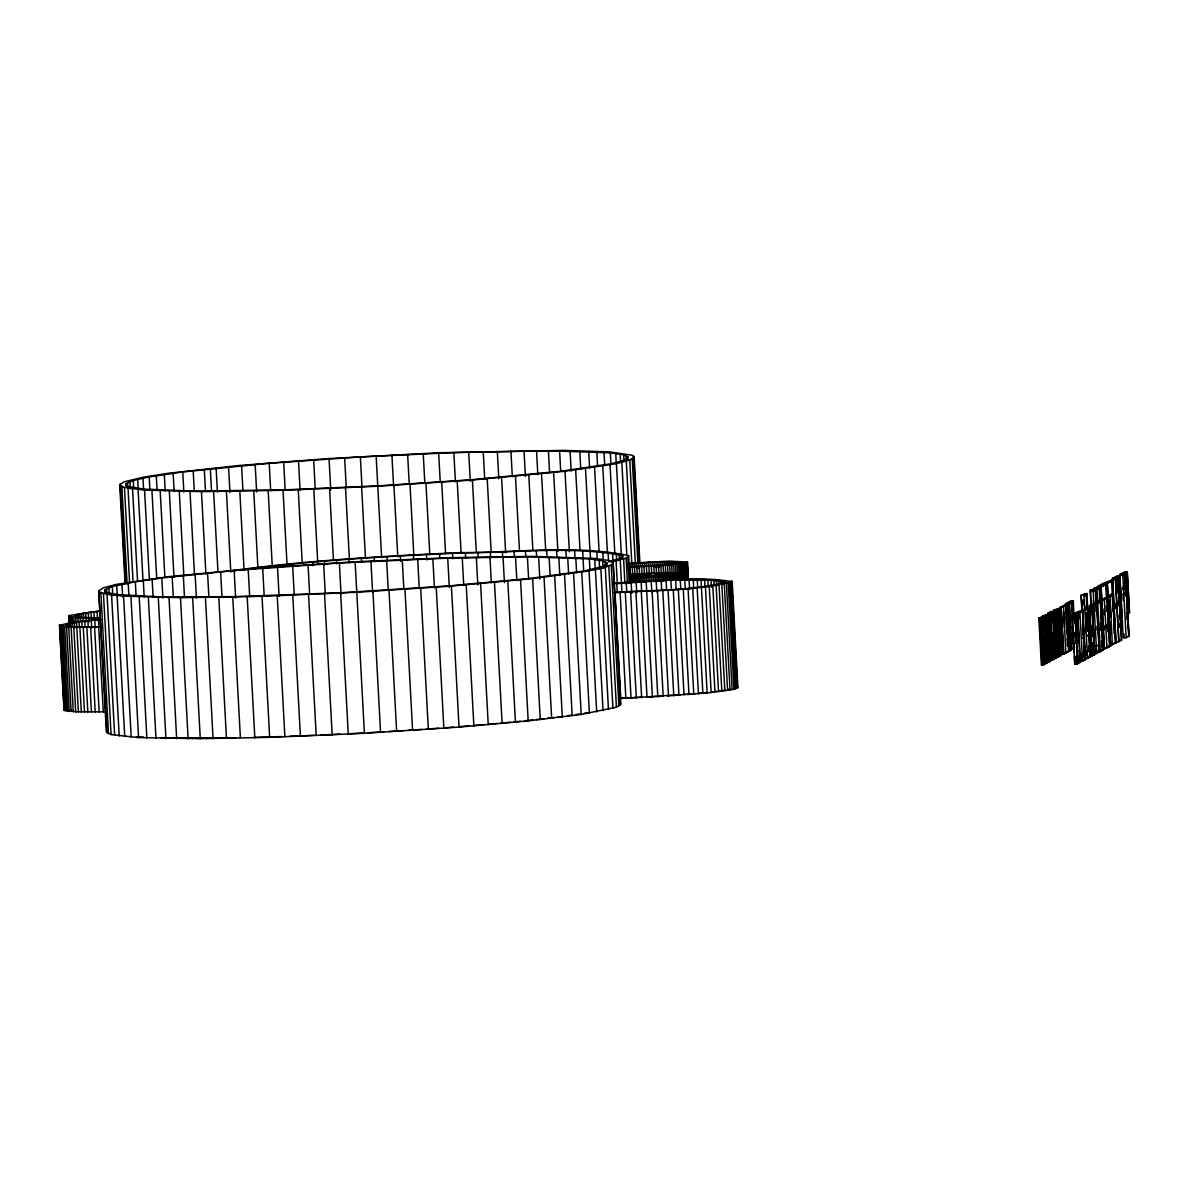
<?xml version="1.0" encoding="UTF-8"?>
<svg xmlns="http://www.w3.org/2000/svg" width="1189" height="1189" viewBox="0 0 1189 1189"><rect width="100%" height="100%" fill="white"/><g stroke="black" fill="none" stroke-linecap="round" stroke-linejoin="round"><path stroke-width="1.5" d="M1040.969 643.754L1040.969 642.773M1069.788 627.718L1069.981 627.42M1082.674 638.374L1082.852 638.181M1092.349 633.455L1092.096 632.622M1052.31 637.973L1052.354 637.036L1052.384 638.003M1052.369 637.289L1051.997 638.255M1070.813 627.093L1070.888 628.104L1070.695 627.108M1070.799 627.108L1070.65 627.792M1071.319 627.881L1071.289 626.915M1071.348 627.718L1070.873 627.851M1078.943 641.257L1078.676 640.737M1083.595 638.225L1083.64 637.661M1088.574 635.283L1088.663 635.045M1093.167 632.86L1092.84 632.563M1119.919 618.845L1119.904 618.443M1127.603 614.891L1127.217 614.654M1058.849 634.525L1058.775 633.886M1077.829 641.153L1077.843 640.336M1078.676 640.603L1078.884 641.302M1082.674 638.166L1082.584 637.794M1083.655 638.656L1083.788 637.661M1087.638 635.075L1087.534 636.13M1092.899 633.618L1092.884 632.622M1058.061 633.975L1058.106 634.465M1052.354 637.824L1052.206 637.036M1083.803 638.656L1083.684 637.794M1097.625 630.69L1097.893 631.077M1127.499 615.099L1127.44 614.282M125.083 583.799L119.717 484.904L124.117 481.798L143.854 477.086L168.362 473.267L238.424 465.553L327.926 458.597L440.108 452.727L563.883 450.378L609.333 451.865L632.028 455.238L634.168 457.037L639.92 563.259M126.049 483.611L126.153 485.484L127.684 486.346L143.557 489.11L194.283 491.102L285.167 489.838L377.745 485.87L470.22 479.821L560.703 471.245L610.923 463.799L623.972 460.396L628.282 457.364L623.675 454.807L610.329 452.831L548.397 450.78L453.841 452.593L360.356 456.948L269.204 463.279L182.764 471.959L149.19 476.938L133.302 480.445L126.049 483.611L126.257 487.282M98.732 590.948L103.131 587.842L116.492 584.349L167.887 576.724L260.495 567.956L355.125 561.758L449.873 557.7L531.424 556.363L594.812 558.444L608.456 560.465L613.167 563.081L620.807 704.096L616.407 707.202L581.213 714.44L528.184 720.906L459.043 727.088L364.414 733.286L269.665 737.343L200.272 738.666L138.578 737.581L111.082 734.579L106.371 731.963L98.732 590.948L106.921 732.885M105.063 589.67L105.167 591.542L106.698 592.39L117.161 594.559L162.804 596.997L235.571 596.64L340.975 592.746L449.219 585.865L528.585 578.567L583.71 571.047L602.986 566.44L607.282 563.408L602.689 560.851L589.343 558.875L527.411 556.824L447.718 558.146L339.37 562.992L234.159 570.512L161.778 578.003L135.323 581.763L112.316 586.489L105.063 589.67L105.256 593.326M634.168 457.037L629.754 460.143L616.407 463.636L565.013 471.26L472.405 480.029L377.76 486.227L283.027 490.284L201.461 491.622L144.553 490.076L124.429 487.505L119.717 484.904M620.346 705.092L613.167 563.081M719.895 580.871L718.78 579.935M614.52 583.249C653.519 581.733 693.886 575.877 732.35 581.614C694.718 591.498 653.965 590.026 615.04 592.731L620.762 698.493L707.143 692.994L732.156 689.59L737.448 688.059L737.373 686.781M1101.296 630.408C1108.52 630.869 1098.621 626.009 1103.437 629.263M1103.793 627.331L1105.071 628.357L1110.125 625.652L1107.583 627.004L1109.887 625.013L1108.787 624.522L1109.946 625.756M106.148 711.825L75.71 711.825L64.028 710.011L59.45 625.399L71.593 622.308L99.49 619.261M69.111 627.272L69.304 615.545L100.545 610.76M64.028 710.011L64.295 702.045M1101.103 630.512L1100.018 629.219L1101.386 630.259M1105.948 626.172L1107.732 626.172L1105.948 626.172L1107.301 627.153M1106.127 625.949L1107.301 626.41L1104.774 628.03L1103.972 627.108M1108.787 624.522L1109.813 625.057M613.598 561.505L626.127 558.117L628.654 555.59C574.332 544.413 516.234 552.87 460.827 552.588C383.453 556.184 305.959 560.346 229.195 571.047M99.296 591.869L107.025 594.307L123.567 596.12L180.475 597.666L262.026 596.328L356.774 592.271L451.404 586.073L532.627 578.597L589.045 570.898L605.29 567.316L612.721 564.062M1081.841 609.734L1081.054 595.228L1086.85 593.549L1090.298 656.997L1087.222 657.22M1091.502 614.401L1090.209 590.309L1096.005 588.629L1099.439 652.077L1097.179 652.256M1115.951 643.219L1112.428 578.374L1117.021 575.892L1119.949 575.758L1107.182 582.61L1105.071 582.714L1112.651 579.682L1116.085 643.145L1113.825 643.308L1116.085 643.145M1127.321 571.805L1122.728 574.272L1126.161 637.735L1123.233 637.869L1119.8 574.406L1124.408 571.939L1127.321 571.805L1129.55 612.929L1127.826 613.851L1129.03 636.189L1126.161 637.661M1042.56 618.176L1043.734 618.131L1041.356 619.41L1043.823 664.933L1041.386 665.112L1038.829 618.102L1043.764 616.601L1046.305 663.611L1043.972 663.715M1055.995 658.394L1053.528 612.855L1050.273 614.609L1052.741 660.148L1050.303 660.311L1047.762 613.301L1051.21 611.458L1053.543 611.339L1056.085 658.349L1053.707 658.483L1056.085 658.349M1056.516 656.967L1053.9 610.002L1058.834 608.5L1061.376 655.511L1058.804 610.031L1057.63 610.076L1060.098 655.615L1057.69 656.923L1055.208 611.087L1054.034 611.146L1056.516 656.967L1058.79 656.893L1056.248 609.898L1058.834 608.5M1066.548 618.102L1065.76 603.626L1070.932 600.846L1073.281 600.742L1073.949 615.01M1060.083 607.252L1061.242 607.207L1063.798 654.203L1062.624 654.262L1060.083 607.252L1066.429 604.428L1068.97 651.423L1067.796 651.483M1038.829 618.102L1043.764 616.601M1047.539 614.564L1042.619 616.065L1047.539 614.564L1050.08 661.574L1048.817 661.678L1046.365 615.843L1045.19 615.887M1047.762 613.301L1053.543 611.339M1073.281 600.742L1060.187 607.802L1061.346 607.757M1081.054 595.228L1086.85 593.549M1090.209 590.309L1096.005 588.629M1099.81 586.578L1094.014 588.273L1099.81 586.578L1103.243 650.041L1100.182 650.249M1106.409 583.026L1103.496 583.175L1098.027 586.103L1100.955 585.969L1106.409 583.026L1109.709 646.563L1106.959 598.394M1062.297 606.955L1063.59 606.405L1065.805 652.835M1064.571 605.736L1065.82 605.067M1039.558 619.276L1042.025 665.037L1044.477 663.73M1068.331 604.042L1072.121 602.006M1046.365 615.887L1043.957 617.433L1047.509 616.095L1049.976 661.634L1047.747 661.678M1067.93 604.309L1072.121 602.065L1073.117 620.509L1072.092 602.318L1073.266 602.258L1067.157 604.963M1111.552 580.975L1106.379 583.769L1112.577 580.931L1111.552 580.975L1112.25 593.906L1107.078 596.685L1113.276 593.861L1111.15 593.965M1123.442 586.965L1126.355 586.831L1125.656 573.901L1121.762 575.417L1127.246 573.053L1127.945 585.984L1122.461 588.347L1127.945 585.984M1086.776 594.797L1083.595 596.209L1086.776 594.797L1087.474 607.728L1084.888 609.11L1083.803 599.91M1095.931 589.878L1092.75 591.29L1095.931 589.878L1096.63 602.808L1093.449 604.22L1093.256 600.534M1096.555 589.254L1099.721 587.842L1100.419 600.757L1097.833 602.154L1096.852 594.797M1101.861 586.4L1105.755 584.319L1106.454 597.235L1101.267 600.014M1058.804 610.031L1055.252 611.354L1055.46 615.01M1097.135 589.224L1099.721 587.842M1101.163 587.069L1106.335 584.289L1107.033 597.205L1101.861 599.999L1101.163 587.069L1101.073 596.328M1115.55 579.325L1119.875 577.007L1120.573 589.937L1116.248 592.256L1115.55 579.325L1114.39 579.385M1056.04 615.322L1057.348 614.624L1059.548 655.57L1057.11 656.878L1054.628 611.116M1040.865 625.518L1041.727 634.569M1074.128 615.59L1075.153 615.545L1077.769 663.73L1074.693 663.938L1072.032 614.594L1074.901 613.048L1077.829 612.9L1080.355 662.332L1079.255 662.422L1079.032 656.833M1117.823 590.844L1119.399 589.997L1118.7 577.066L1119.875 577.007M1084.309 609.14L1087.474 607.728M1093.449 604.22L1096.63 602.808M1097.254 602.184L1100.419 600.757M1072.032 614.594L1077.829 612.9M1082.347 659.836L1085.408 659.613L1082.748 610.269L1079.865 611.815L1082.54 661.158L1079.122 661.292M1091.844 654.723L1094.92 654.515L1092.245 605.156L1089.362 606.702L1092.037 656.06L1089.57 607.802L1088.544 607.847L1088.856 613.405M1119.458 591.171L1117.883 592.018L1119.057 591.959L1120.38 616.645L1119.221 616.69L1120.796 615.843L1119.458 591.171L1120.633 591.111L1121.97 615.798L1120.38 616.645M1125.255 588.065L1128.004 587.158L1129.342 611.83L1126.592 612.736L1129.342 611.83M1096.957 603.343L1097.893 603.328M1099.394 602.02L1100.494 601.931L1103.243 650.041M1109.723 596.477L1112.607 595.065L1115.208 643.249L1109.738 646.043M1075.005 615.56L1077.739 614.163M1079.924 612.915L1082.659 611.518L1085.408 659.613M1084.799 610.299L1087.534 608.902M1094.772 654.589L1092.156 606.405L1089.139 607.817L1089.436 613.375M1093.954 605.379L1096.689 603.982L1095.664 604.027M1097.759 603.328L1100.494 601.931M1101.772 601.173L1107.093 598.379L1106.082 598.439M1107.137 597.859L1113.335 595.035L1112.31 595.08L1113.142 611.8M1116.174 593.445L1120.633 591.111M1128.004 587.158L1122.669 589.521M1076.848 618.265L1077.814 635.892M1086.508 613.004L1087.296 612.647L1088.247 630.274L1087.459 630.631L1086.508 613.004L1087.653 631.225M1073.102 637.022L1071.884 636.457L1073.043 635.966L1071.884 636.457L1073.177 638.33L1072.017 638.939L1073.236 639.504L1072.092 640.113L1073.295 640.678M1052.012 647.812L1052.354 654.277M1073.325 641.257L1072.121 640.693L1073.266 640.024L1072.062 639.519L1073.206 638.909L1071.988 638.344L1073.132 637.616L1071.928 637.111L1072.463 636.145M1076.833 635.312L1078.349 635L1076.833 635.312L1076.625 631.656M1077.769 635.015L1076.729 624.076M1052.295 653.162L1052.265 652.583M1069.476 642.714L1070.65 642.625M1072.79 642.149L1073.325 641.198L1072.121 640.633M1058.522 641.733L1058.909 648.956L1057.586 649.67L1058.626 648.971M1052.845 652.791C1054.494 656.016 1052.324 649.551 1053.097 646.682L1054.049 653.43L1052.845 652.865L1053.989 652.196M1069.52 643.308L1070.695 643.219M1073.072 636.501L1071.884 636.308L1072.85 643.323L1072.21 642.461L1073.355 641.778L1072.151 641.213M1070.724 643.799L1069.55 643.888M1101.415 627.287L1102.084 627.168A2.452 2.437 61.8 0 1 1101.995 629.011L1102.084 627.168M1105.443 625.117L1106.097 625.013A2.452 2.437 61.8 0 1 1106.008 626.856L1105.443 625.117L1106.528 624.775A2.452 2.437 61.8 0 1 1106.439 626.618L1105.874 624.894M1108.207 623.631L1108.683 623.616A2.452 2.437 61.8 0 1 1108.594 625.459L1108.683 623.616M1070.724 643.873L1069.535 643.829M1099.914 628.327L1099.751 628.416A2.452 2.437 61.8 0 1 1099.662 630.274L1099.84 630.17A2.452 2.437 61.8 0 0 1099.914 628.327L1099.84 630.17M1103.942 626.172L1103.764 626.261A2.452 2.437 61.8 0 1 1103.674 628.104L1103.853 628.015A2.452 2.437 61.8 0 0 1103.942 626.172L1103.853 628.015M1106.528 624.775L1106.35 624.864A2.452 2.437 61.8 0 1 1106.26 626.722M1072.27 643.353L1073.429 643.026L1072.21 642.387M1053.469 653.668L1054.019 652.835L1052.815 652.285L1054.019 652.776L1052.874 653.385L1054.049 653.37M1122.178 616.898L1120.454 617.819L1121.658 640.143L1118.745 640.277M1108.133 625.577L1108.311 625.473A2.452 2.437 61.8 0 0 1108.505 623.705M1103.273 628.565C1097.313 631.121 1105.161 629.367 1102.099 628.104M1107.301 626.41L1105.071 628.357M1045.161 663.076L1047.598 662.912L1044.953 615.961M1068.376 650.591L1070.784 650.457L1068.316 604.919M1045.072 663.7L1042.619 665.008L1040.137 619.187L1038.963 619.231M1048.847 661.664L1046.394 662.986L1043.912 617.15L1042.738 617.21M1074.603 647.827L1069.55 650.546L1067.068 604.711L1065.894 604.77M1068.331 651.483L1063.278 654.203L1060.766 607.787M1043.823 664.933L1041.178 617.998M1052.741 660.148L1050.095 613.197M1076.818 662.526L1079.998 661.247L1079.686 655.377L1076.506 656.655M1084.606 652.731L1081.425 654.009L1081.737 659.88M1087.489 657.22L1089.793 655.986L1089.481 650.115L1086.3 651.394M1095.768 652.345L1098.948 651.067L1098.621 645.196L1095.455 646.474M1092.453 650.115L1092.646 642.818L1093.033 649.863M1074.693 663.938L1077.769 663.73M1082.614 659.836L1084.918 658.602M1116.01 641.748L1118.923 641.614L1116.322 593.43M1075.644 663.834L1075.242 656.417M1080.563 661.188L1082.54 661.158M1083.149 659.791L1084.175 659.776L1081.663 661.129M1094.593 653.653L1096.719 653.549L1093.137 590.175M1098.398 651.602L1100.509 651.513L1097.447 651.721M1124.259 637.705L1123.977 634.049M1076.744 663.774L1076.654 659.583L1077.531 659.553M1086.538 658.513L1089.124 657.131M1093.672 654.678L1093.241 645.374M1099.483 651.557L1102.069 650.16M1103.511 649.402L1108.683 646.608M1117.913 641.659L1120.499 640.277M1127.796 636.353L1128.896 636.264L1126.28 588.079L1128.747 636.264M1082.54 661.099L1085.126 659.702L1082.51 611.518M1087.415 658.468L1090.001 657.086M1091.74 656.001L1094.326 654.619L1091.725 606.435M1096.57 653.549L1099.156 652.167M1109.56 646.578L1102.485 649.402M1112.428 578.374L1115.341 578.226L1118.79 641.688L1121.376 640.232M1108.163 597.814L1110.63 646.073L1107.182 582.61M629.798 576.739L658.602 576.011L679.736 573.232L665.008 572.563L630.497 574.287L630.125 567.227L628.015 567.272M629.501 575.714L650.011 573.514L650.205 577.17M630.125 567.227L669.645 565.013L687.584 562.1L669.437 561.134L629.902 563.2M100.456 611.205C68.858 614.148 64.682 618.087 99.831 617.715M101.02 619.528C53.698 623.467 54.709 628.03 101.585 626.826M728.352 689.382L729.749 689.026M608.56 561.609L619.424 558.785L622.62 557.061L622.546 555.501C571.136 545.81 517.483 552.796 465.36 552.751C389.784 556.08 314.119 560.242 239.093 570.23M1107.658 626.96L1106.379 625.949M584.23 713.281L587.782 712.672M724.681 690.14L719.88 690.913M232.271 571.255L235.585 570.75M576.234 714.53L579.429 714.024M567.391 715.778L570.928 715.273M717.056 691.314L710.68 692.132M557.76 717.041L562.575 716.417M629.65 574.882L637.096 574.094M547.356 718.305L554.297 717.472M536.224 719.583L544.176 718.676M707.128 692.533L699.414 693.336M524.423 720.846L532.85 719.939M627.629 563.839L662.659 561.669L681.683 562.412L662.853 565.206L627.792 566.841M513.752 721.916L520.856 721.203M613.286 583.16L673.435 579.34L716.655 579.563M616.764 583.264L667.936 579.905L706.459 579.593M500.569 723.165L510.349 722.243M695.253 693.722L686.469 694.48M488.768 724.235L497.24 723.477M473.088 725.572L483.626 724.681M613.643 583.695C650.978 582.12 689.605 576.546 726.464 581.941C690.393 591.275 651.394 589.922 614.104 592.375M458.672 726.732L469.521 725.87M680.286 694.971L667.401 695.892M443.675 727.876L453.559 727.133M426.881 729.08L438.652 728.248M421.738 729.437L408.02 730.343M402.818 730.67L388.907 731.532M662.436 696.204L647.381 697.051M383.661 731.844L367.906 732.736M348.615 733.762L362.645 733.033M339.876 734.193L320.748 735.07M1127.246 573.053L1126.072 573.113L1126.771 586.028M1119.8 574.406L1122.728 574.272M1123.293 587.039L1126.221 586.905L1125.522 573.975M1125.255 588.124L1126.429 588.005L1127.766 612.677M1091.22 591.364L1090.417 591.409L1091.086 603.744L1091.888 603.7M1117.645 590.071L1120.573 589.937M1090.447 591.988L1091.249 591.959M1115.921 591.007L1118.983 590.784L1118.284 577.869M1103.481 599.821L1104.358 599.791L1106.974 647.96L1106.097 648.005M1065.76 603.626L1068.094 603.522L1070.65 650.532M1065.24 605.097L1066.399 605.038L1061.064 607.772L1063.575 654.188L1068.629 651.468L1066.117 605.052M1091.145 604.919L1091.978 605.469M1089.317 605.29L1092.245 605.156M1093.077 605.409L1094.103 605.364M1091.145 606.464L1092.156 606.405M1053.9 610.002L1056.248 609.898M1082.733 608.619L1081.931 608.664L1081.262 596.328M1081.99 609.838L1082.793 609.794M1082.748 610.269L1076.952 611.949L1080.548 611.607M1053.528 612.855L1049.114 614.668L1050.273 614.609M1081.633 611.562L1082.659 611.518M1047.895 614.445L1049.055 614.445L1051.537 660.222L1054.866 658.424L1052.384 612.662M1077.16 613.048L1077.962 613.004M1080.073 612.9L1079.047 612.959L1079.359 618.518M1086.672 613.301L1086.166 613.583M1046.35 616.155L1047.509 616.095M1073.043 615.649L1072.225 615.679L1074.247 652.746M1041.995 617.953L1045.027 663.715M1077.502 617.923L1078.23 635.714M1119.042 615.932L1121.97 615.798M1076.431 618.592L1077.457 618.548L1076.372 618.845M1087.132 629.784L1088.143 629.724L1087.058 630.021L1086.241 613.331M1097.759 645.226L1098.621 645.196M1112.339 644.661L1110.021 596.462M1108.505 646.177L1110.764 645.999M1106.929 646.623L1109.857 646.489M1070.784 650.457L1068.985 650.561L1072.092 649.179L1069.61 603.403M1095.604 649.402L1096.481 649.372M1088.604 650.145L1089.481 650.115M1098.071 651.111L1098.948 651.067M1096.526 652.211L1099.439 652.077M1061.376 655.511L1058.968 655.659L1058.775 651.988M1086.464 654.322L1087.341 654.277M1091.992 654.649L1094.92 654.515M1078.809 655.407L1079.686 655.377M1089.124 656.194L1092.186 655.986M1081.589 656.937L1082.466 656.908M1087.37 657.131L1090.298 656.997M1052.622 659.345L1050.719 613.554M1084.487 658.676L1087.563 658.468L1083.982 595.08M629.531 576.204L654.351 575.937L673.851 573.559L651.409 573.44L651.765 579.964M640.708 697.363L619.841 698.136M313.866 735.367L290.057 736.288M281.734 736.571L253.777 737.403M59.45 625.399L71.132 627.212L101.57 627.212M236.403 737.774L160.723 737.804M99.846 618.161L77.909 617.849L68.65 616.155M136.512 736.69L143.735 737.135M73.257 710.814L71.087 710.413M1073.355 641.852L1072.077 640.039M1072.79 642.149L1072.85 643.323L1072.463 636.278M1071.958 637.631L1073.236 639.429M1071.988 638.285L1073.266 640.024M1072.181 641.807L1073.385 642.372L1072.85 643.264M1070.115 643.531L1069.595 644.795L1070.754 644.393L1070.368 637.408L1070.174 644.706M1051.507 649.283L1052.161 650.755M620.257 703.175L620.807 704.096M1126.845 587.203L1128.168 611.889M1124.497 573.96L1125.195 586.876M1125.359 589.982L1125.656 595.54M1126.771 615.917L1126.964 619.632M1124.348 574.034L1125.047 586.965M1125.418 592.419L1125.611 596.075M1122.966 593.727L1123.278 600.638M1118.136 577.943L1118.849 590.874M1118.76 592.048L1121.509 640.217M1116.976 577.988L1117.675 590.918M1118.388 601.352L1118.537 605.528M1119.592 623.586L1119.726 627.495M1115.891 603.18L1116.189 608.679M1115.891 604.592L1116.099 608.307M1113.617 619.172L1114.346 634.034M1109.931 600.177L1110.823 616.853M1111.135 622.412L1111.329 626.127M1107.39 583.71L1108.089 596.64M1107.524 599.702L1108.029 608.976M1108.728 621.936L1109.233 631.21M1106.483 605.84L1106.706 611.443M1107.687 628.089L1107.806 631.835M1103.986 609.095L1104.284 614.654M1101.921 601.173L1104.388 649.432L1100.955 585.969M1101.579 612.29L1101.802 617.894M1100.345 601.946L1102.946 650.13L1100.36 651.513L1096.927 588.124M1099.141 587.856L1099.84 600.787M1100.865 627.926L1100.568 622.367L1100.806 627.97M1101.579 640.901L1101.98 648.317M1096.54 603.982L1099.305 652.152M1095.337 589.907L1096.05 602.823M1095.768 605.885L1096.005 611.473M1096.867 626.261L1097.075 629.962M1093.256 607.237L1093.553 612.796M1093.286 609.125L1093.479 612.825M1092.096 625.384L1092.691 636.368M1089.733 618.934L1090.536 633.767M1090.937 641.183L1091.651 654.143M1089.748 630.081L1089.956 633.796M1087.385 608.902L1090.15 657.071M1086.196 594.827L1086.895 607.742M1088.53 645.999L1088.752 651.602M1086.122 620.911L1086.627 630.051M1086.211 651.067L1086.404 654.767M1084.933 628.862L1085.126 632.578M1086.137 651.096L1086.33 654.812M1082.287 600.222L1082.555 605.26M1082.629 624.225L1082.926 629.665M1083.803 645.984L1084.1 651.423M1082.54 628.238L1082.882 635.981M1083.744 650.472L1083.982 656.12M1083.803 654.232L1083.967 657.175M1081.366 655.57L1081.559 659.286M1077.591 614.163L1080.207 662.347L1077.62 663.73L1074.945 614.445M1079.018 650.338L1079.419 657.651M1076.684 614.832L1078.17 642.283M1074.232 616.14L1074.529 623.006M1075.436 639.682L1075.644 643.398M1074.039 632.667L1074.232 636.338M1073.935 632.325L1074.247 637.884M1073.771 633.276L1073.979 636.918M1071.839 607.579L1072.225 614.906M1074.44 656.447L1074.841 663.863M1072.463 635.996L1072.835 643.041M1069.52 612.588L1070.115 623.571M1067.083 626.766L1067.722 639.786M1065.909 606.851L1066.875 624.701M1067.172 630.066L1068.034 646.132M1065.939 617.136L1066.295 624.73M1067.113 638.82L1067.454 646.162M1063.575 611.785L1064.452 627.851M1057.66 609.764L1060.142 655.6M1057.244 618.25L1058.225 636.308M1056.962 618.25L1057.348 625.488M1057.645 630.898L1057.942 636.323M1058.225 641.748L1058.522 647.158M1056.397 622.56L1057.095 635.208M1057.571 644.23L1057.868 649.655M1056.412 628L1056.798 635.223M1051.804 612.692L1052.295 621.847M1052.889 632.83L1053.588 645.642M1054.093 654.797L1054.286 658.453L1050.957 660.252L1048.475 614.475M1045.785 615.917L1046.379 626.9M1046.87 636.056L1047.568 648.882M1048.059 658.037L1048.267 661.693M1043.333 617.24L1044.135 631.879M1044.522 639.206L1045.324 653.861M1043.333 628.208L1043.541 631.879M1044.536 650.205L1044.73 653.876M1042.203 621.609L1042.798 632.607M1043.392 643.591L1044.076 656.402M1040.969 627.376L1041.371 634.763M1040.791 634.777L1040.984 638.478M732.171 581.317L737.938 687.718M731.636 581.02L737.448 688.059M730.878 582.655L736.615 688.416M729.719 583.041L735.456 688.803M728.233 583.427L733.97 689.189M726.42 583.829L732.156 689.59M724.294 584.23L730.016 689.992M723.893 580.901L724.086 584.542M722.466 580.678L722.674 584.334M721.857 584.646L727.594 690.408M720.757 580.5L720.95 584.141M718.736 580.336L724.859 690.839M716.447 580.187L716.744 585.657M716.105 585.508L721.827 691.27M713.876 580.069L714.173 585.538M712.806 585.939L718.542 691.701M711.037 579.979L711.423 587.277M709.253 586.37L714.975 692.132M707.931 579.905L708.332 587.203M705.449 586.801L711.171 692.563M704.601 579.86L704.988 587.158M701.034 579.846L707.143 692.994M697.244 579.86L697.646 587.143M697.155 587.663L702.877 693.425M693.261 579.89L693.663 587.173M692.697 588.079L698.433 693.841M689.1 579.95L689.59 589.06M687.495 561.951L688.49 580.485M687.257 561.832L688.238 580.054M686.87 561.698L687.807 578.984M688.059 588.496L693.782 694.257M686.395 562.739L687.272 579.147M685.711 562.917L686.603 579.325M684.894 563.096L685.785 579.504M683.928 563.274L684.819 579.697M684.76 580.024L685.25 589.149M682.828 563.467L683.72 579.875M683.259 588.912L688.981 694.673M681.594 563.66L682.486 580.069M680.227 563.854L681.119 580.262M680.271 580.128L680.762 589.254M679.677 573.128L680.138 580.544M679.499 573.039L679.9 580.351M678.741 564.047L679.231 573.172M679.261 573.574L679.558 579.058M678.874 573.707L679.172 579.192M678.384 573.826L678.681 579.311M677.136 564.24L677.626 573.366M677.789 573.96L678.087 579.444M678.31 589.298L684.032 695.06M677.091 574.094L677.388 579.578M676.288 574.228L676.586 579.712M675.411 564.448L675.902 573.559M675.382 574.376L675.679 579.86M675.649 580.262L676.14 589.387M674.401 574.51L674.698 579.994M673.583 564.641L674.089 573.752M672.677 561.565L672.885 565.206M673.316 574.659L673.613 580.143M673.242 589.685L678.964 695.446M671.666 564.834L672.157 573.945M672.142 574.792L672.439 580.277M671.22 561.55L671.413 565.206M671.146 574.911L671.443 580.395M670.893 574.941L671.191 580.425M670.908 580.425L671.399 589.536M669.66 561.55L669.853 565.206M669.645 565.013L670.046 572.31M669.556 575.09L669.764 578.746M668.01 561.565L668.218 565.221M667.549 565.206L668.055 574.332M668.159 575.223L668.367 578.88M668.055 590.056L673.791 695.818M666.301 561.594L666.494 565.236M666.747 572.964L666.94 576.62M666.702 575.357L666.895 578.894M665.379 565.384L665.885 576.635M666.078 580.604L666.568 589.714M664.517 561.624L664.71 565.28M665.171 575.506L665.454 580.782M664.577 572.979L664.77 576.635M663.15 565.563L663.521 572.622M663.596 575.639L663.878 580.916M662.659 561.669L662.868 565.325M663.403 572.994L663.611 576.65M662.199 573.024L662.392 576.68M661.961 575.758L662.258 581.049M662.793 590.413L668.515 696.174M660.757 561.728L661.233 572.786M660.935 573.053L661.143 576.71M661.173 580.797L661.664 589.922M660.296 575.892L660.579 581.183M659.642 573.083L659.85 576.739M658.81 561.788L659.107 567.257M658.513 565.905L658.899 572.964M658.32 573.128L658.884 581.302M656.818 561.862L657.116 567.331M656.967 573.187L657.175 576.843M656.135 566.068L656.506 573.128M656.863 576.13L657.145 581.421M657.458 590.755L663.194 696.516M656.194 581.02L656.789 591.929M655.6 573.232L655.793 576.888M654.797 561.951L655.094 567.421M655.109 576.234L655.407 581.525M653.727 566.217L654.411 576.962M652.761 562.04L652.954 565.682M653.341 576.338L653.638 581.629M651.29 566.365L651.676 573.425M650.695 562.144L650.888 565.786M652.092 591.067L657.814 696.828M651.186 581.258L651.78 592.181M649.803 576.531L649.982 580.069M648.614 562.248L648.822 565.89M648.852 566.499L649.239 573.559M648.6 573.603L648.808 577.26M648.035 576.62L648.228 580.143M646.548 562.367L646.757 566.009M647.217 573.692L647.411 577.349M646.415 566.633L646.801 573.678M646.281 576.695L646.474 580.232M645.85 573.782L646.043 577.438M646.162 581.525L646.653 590.621M646.697 591.364L652.419 697.14M644.497 562.486L644.691 566.127M644.497 573.886L644.706 577.542M643.977 566.752L644.364 573.797M644.542 576.769L644.735 580.291M643.175 573.975L643.383 577.631M642.446 562.62L642.64 566.261M642.833 576.828L643.13 582.12M641.57 566.856L641.956 573.915M641.897 574.079L642.09 577.735M640.425 562.754L640.618 566.395M641.168 576.888L641.451 582.179M641.139 581.807L641.629 590.903M640.648 574.183L640.841 577.839M641.302 591.646L647.024 697.423M633.603 456.115L639.355 562.412M639.192 566.96L639.563 574.005M639.429 574.302L639.816 582.224M638.448 562.887L638.731 568.357M632.236 459.058L637.884 563.452M638.27 574.406L638.478 578.062M637.943 576.977L638.24 582.268M636.843 567.049L637.23 574.094M636.501 563.036L636.799 568.505M637.17 574.525L637.363 578.166M636.412 577.007L636.71 582.283M629.754 460.143L635.312 562.694M636.13 582.105L636.724 593.043M634.599 563.2L634.792 566.841M634.54 567.123L634.926 574.168M634.941 577.022L635.238 582.313M635.922 591.914L641.644 697.675M627.733 456.442L627.926 460.113M632.756 563.348L632.934 567.004M633.544 577.037L633.826 582.328M626.187 455.595L626.395 459.266M632.295 567.183L632.682 574.228M626.291 461.273L631.835 563.824M632.206 577.037L632.489 582.328M630.973 563.512L631.181 567.153M630.943 577.037L631.225 582.313M631.166 582.417L631.76 593.37M623.675 454.807L623.972 460.306M629.263 563.675L629.471 567.316M628.654 555.59L630.081 582.833M630.586 592.152L636.308 697.913M628.372 565.414L628.847 574.228M627.807 557.24L629.144 581.911M621.832 462.432L626.781 554M626.127 558.117L627.45 582.803M620.182 454.079L620.569 461.406M626.261 582.759L626.752 591.869M623.601 559.053L624.938 583.725M625.31 592.375L631.047 698.136M622.546 555.501L622.739 559.142M616.407 463.636L621.267 553.375M615.724 453.41L616.214 462.58M621.267 554.787L621.461 558.429M620.242 560.004L621.936 592.211M619.172 554.133L619.469 559.662M620.123 592.553L625.86 698.329M616.259 553.524L616.66 560.911M610.329 452.831L610.923 463.814M616.08 561L617.329 583.903M616.705 583.457L617.21 592.568M610.031 464.854L614.787 552.766M612.558 552.974L613.063 562.204M611.25 565.102L618.889 706.117M604.012 452.31L604.711 465.122M608.069 552.484L608.575 561.713M608.768 566.187L616.407 707.202M602.749 466.118L607.401 552.186M606.732 562.486L606.94 566.157M605.201 561.639L605.498 567.138M605.29 567.316L612.929 708.332M602.823 552.053L603.313 561.282M596.804 451.865L597.591 466.504M602.689 560.851L603.076 568.179M600.831 568.476L608.471 709.491M594.559 467.381L599.122 551.622M599.182 560.123L599.687 569.278M596.819 551.681L597.22 559.068M595.407 569.68L603.046 710.695M588.718 451.493L589.61 467.976M594.738 559.469L595.228 568.624M590.101 551.384L590.502 558.756M585.523 468.659L589.982 551.072M589.343 558.875L589.937 569.858M589.045 570.898L596.685 711.914M579.801 451.196L580.797 469.506M582.699 551.131L583.086 558.414M583.026 558.354L583.71 571.166M581.748 572.162L589.387 713.177M575.654 469.952L580.024 550.537M570.081 450.973L571.181 471.126M575.803 557.909L576.606 572.563M574.614 550.953L575.015 558.236M573.574 573.425L581.213 714.44M565.013 471.26L569.382 551.845M567.733 557.537L568.624 574.019M565.905 550.834L566.202 556.378M559.603 450.839L560.688 470.993M564.537 574.718L572.177 715.733M558.815 557.24L559.796 575.55M553.628 472.553L557.894 551.31M556.586 550.789L556.883 556.318M548.397 450.78L549.586 472.761M554.668 576.011L562.308 717.026M549.095 557.032L550.091 575.342M546.717 550.804L547.014 556.348M541.53 473.846L545.706 550.76M544.027 577.304L551.666 718.319M536.521 450.809L537.814 474.619M538.617 556.883L539.806 578.865M536.313 550.893L536.611 556.422M528.793 475.124L532.865 550.21M532.627 578.597L540.267 719.613M524.022 450.913L525.404 476.551M527.411 556.824L528.6 578.805M525.434 551.042L525.731 556.586M515.461 476.388L519.534 551.473M520.544 579.89L528.184 720.906M510.928 451.092L512.325 476.73M515.536 556.853L516.829 580.663M514.109 551.265L514.421 556.794M507.807 581.168L515.446 722.184M501.58 477.621L505.652 552.707M497.314 451.344L498.8 478.825M503.036 556.957L504.418 582.595M502.397 551.547L502.694 557.076M494.475 582.432L502.115 723.447M487.208 478.84L491.176 552.097M490.329 551.889L490.641 557.418M489.942 557.136L491.325 582.773M483.224 451.686L484.711 479.152M480.594 583.665L488.233 724.681M477.978 552.291L478.275 557.819M472.405 480.029L476.269 551.443M476.328 557.388L477.815 584.869M468.719 452.102L470.294 481.396M465.36 552.751L465.657 558.295M466.222 584.884L473.861 725.899M462.239 557.73L463.725 585.196M457.215 481.173L461.079 552.603M453.841 452.593L455.432 481.887M452.533 553.286L452.831 558.815M451.404 586.073L459.043 727.088M447.718 558.146L449.308 587.44M441.714 482.273L445.578 553.702M438.667 453.143L440.257 482.452M439.558 553.866L439.767 557.552M436.229 587.217L443.854 728.233M432.855 558.637L434.431 587.931M425.944 483.343L429.824 554.773M423.239 453.782L424.83 483.076M426.494 554.49L426.792 560.034M420.713 588.332L428.352 729.347M417.681 559.187L419.256 588.496M409.997 484.354L413.861 555.783M413.371 555.174L413.564 558.875M407.634 454.48L409.224 483.774M404.959 589.387L412.598 730.403M402.254 559.826L403.844 589.12M400.247 555.917L400.544 561.446M393.916 485.32L397.78 556.749M391.924 455.238L393.604 486.375M387.183 556.69L387.391 560.391M389.011 590.398L396.65 731.413M386.648 560.524L388.238 589.818M376.14 456.071L381.639 557.641M374.223 557.522L374.416 561.149M372.93 591.364L380.569 732.379M370.923 561.282L372.618 592.419M360.356 456.948L361.946 486.256M361.619 487.074L365.484 558.488M361.426 558.384L361.619 562.011M355.139 562.115L364.414 733.286M344.647 457.884L346.222 487.193M345.523 487.847L349.388 559.276M348.823 559.291L349.031 562.917M339.37 562.992L341.05 594.128M340.619 593.118L348.258 734.133M336.487 560.212L336.695 563.839M329.056 458.88L330.735 490.017M329.561 488.56L333.425 559.989M324.463 561.178L324.656 564.805M323.646 563.928L325.236 593.237M324.538 593.891L332.177 734.906M313.658 459.92L315.248 489.214M313.777 489.214L317.745 562.471M312.781 562.159L312.989 565.786M308.07 564.924L309.645 594.232M308.56 594.604L316.2 735.619M298.513 461.005L300.089 490.299M298.246 489.779L302.214 563.036M292.672 565.964L294.248 595.258M292.776 595.258L300.416 736.273M283.666 462.12L285.152 489.586M283.027 490.284L287.084 565.37M277.513 567.049L279.103 596.343M277.245 595.823L284.884 736.838M269.204 463.279L270.691 490.745M268.164 490.7L272.236 565.786M262.68 568.164L264.166 595.63M255.159 464.468L256.646 491.934M262.026 596.328L269.665 737.343M253.747 491.042L257.909 567.97M248.204 569.323L249.69 596.789M241.59 465.672L242.972 491.31M247.178 596.744L254.818 737.76M239.806 491.31L244.072 570.066M228.556 466.905L229.953 492.543M234.159 570.512L235.645 597.978M232.762 597.086L240.401 738.116M226.415 491.503L230.785 572.072M216.116 468.154L217.409 491.964M220.604 571.716L221.986 597.368M213.619 491.607L217.988 572.177M218.821 597.354L226.46 738.369M210.304 468.778L211.493 490.76M204.3 469.417L205.489 491.399M207.57 572.949L208.863 596.759M201.461 491.622L205.92 574.034M205.429 597.547L213.069 738.562M193.168 470.695L194.268 490.834M195.13 574.213L196.408 598.008M190.002 491.562L194.461 573.975M192.633 597.651L200.272 738.666M182.764 471.959L183.864 492.097M179.271 491.429L183.834 575.669M183.314 575.461L184.503 597.443M180.475 597.666L188.115 738.681M173.133 473.222L174.129 491.533M169.328 491.206L173.995 577.274M172.182 576.739L173.282 596.878M164.305 474.47L165.197 490.953M169.016 597.606L176.656 738.622M160.203 490.908L164.87 576.977M156.309 475.719L157.097 490.373M161.778 578.003L162.878 598.141M158.286 597.473L165.925 738.488M151.939 490.522L156.695 578.434M149.19 476.938L149.873 489.764M152.147 579.266L153.128 597.577M144.553 490.076L149.413 579.801M142.962 478.141L143.557 489.125M148.343 597.25L155.982 738.265M143.304 580.514L144.196 596.997M137.656 479.316L138.162 488.471M138.087 489.541L143.052 581.109M133.302 480.445L133.703 487.772M139.217 596.952L146.856 737.968M132.559 488.932L137.523 580.5M129.913 481.545L130.3 488.872M135.323 581.763L136.111 596.417M128.011 488.263L133.064 581.659M127.491 482.6L127.684 486.271M130.939 596.566L138.578 737.581M124.429 487.505L129.586 582.744M128.189 582.982L128.888 595.808M121.858 486.702L127.104 583.769M120.178 483.908L125.544 582.892M123.567 596.12L131.206 737.135M121.977 584.185L122.66 596.997M116.671 585.36L117.161 594.515M117.102 595.585L124.741 736.6M112.316 586.489L112.806 595.644M111.573 594.976L119.212 735.991M108.912 587.589L109.21 593.088M107.025 594.307L114.649 735.322M106.505 588.644L106.698 592.315M103.443 593.564L111.082 734.579M100.857 592.746L108.496 733.762M98.464 619.751L98.865 627.108M98.717 627.272L103.309 711.884M97.112 611.562L97.513 618.919M94.778 620.108L95.179 627.465M93.961 611.919L94.347 619.276M94.6 627.361L99.177 711.958M91.003 612.276L91.3 617.79M91.256 620.45L91.657 627.807M90.646 627.406L95.224 712.018M89.086 618.176L89.294 621.847M88.268 612.632L88.566 618.146M87.912 620.807L88.209 626.321M86.856 627.435L91.434 712.048M85.742 612.989L86.128 621.802M84.761 621.163L85.058 626.677M83.468 613.331L83.661 617.017M83.007 618.057L83.2 621.743M83.275 627.435L87.852 712.048M81.432 613.673L81.625 617.359M81.803 621.52L82.1 627.034M80.332 617.968L80.525 621.639M79.648 614.014L79.841 617.7M79.886 627.42L84.478 712.033M79.069 621.877L79.366 627.391M78.117 614.341L78.311 618.027M77.909 617.849L78.102 621.52M76.854 614.668L77.047 618.339M76.542 622.233L81.313 711.988M75.754 617.715L76.051 623.229M74.268 622.575L74.565 628.089M73.867 617.552L74.164 623.066M73.807 627.302L78.385 711.914M72.261 617.359L72.559 622.887M72.232 622.917L72.425 626.603M70.939 617.165L71.251 622.679M71.132 627.212L75.71 711.825M70.448 623.259L70.641 626.945M69.928 616.942L70.314 624.299M69.304 615.545L69.512 619.231M69.2 616.69L69.601 624.047M68.828 615.857L69.17 623.794M68.709 627.093L73.287 711.706M67.654 623.913L67.847 627.584M66.554 626.96L71.132 711.557M64.667 626.796L69.244 711.408M63.062 626.603L67.639 711.215M61.739 626.41L66.331 711.022M60.728 626.187L65.306 710.784M60.698 635.833L61.204 645.018M61.902 657.903L62.393 667.103M63.091 679.974L63.597 689.174M60 625.934L64.578 710.546M59.628 625.102L64.161 710.279M1105.919 625.102A2.452 2.437 61.8 0 1 1105.829 626.945M1101.906 627.257A2.452 2.437 61.8 0 1 1101.817 629.115"/></g></svg>
